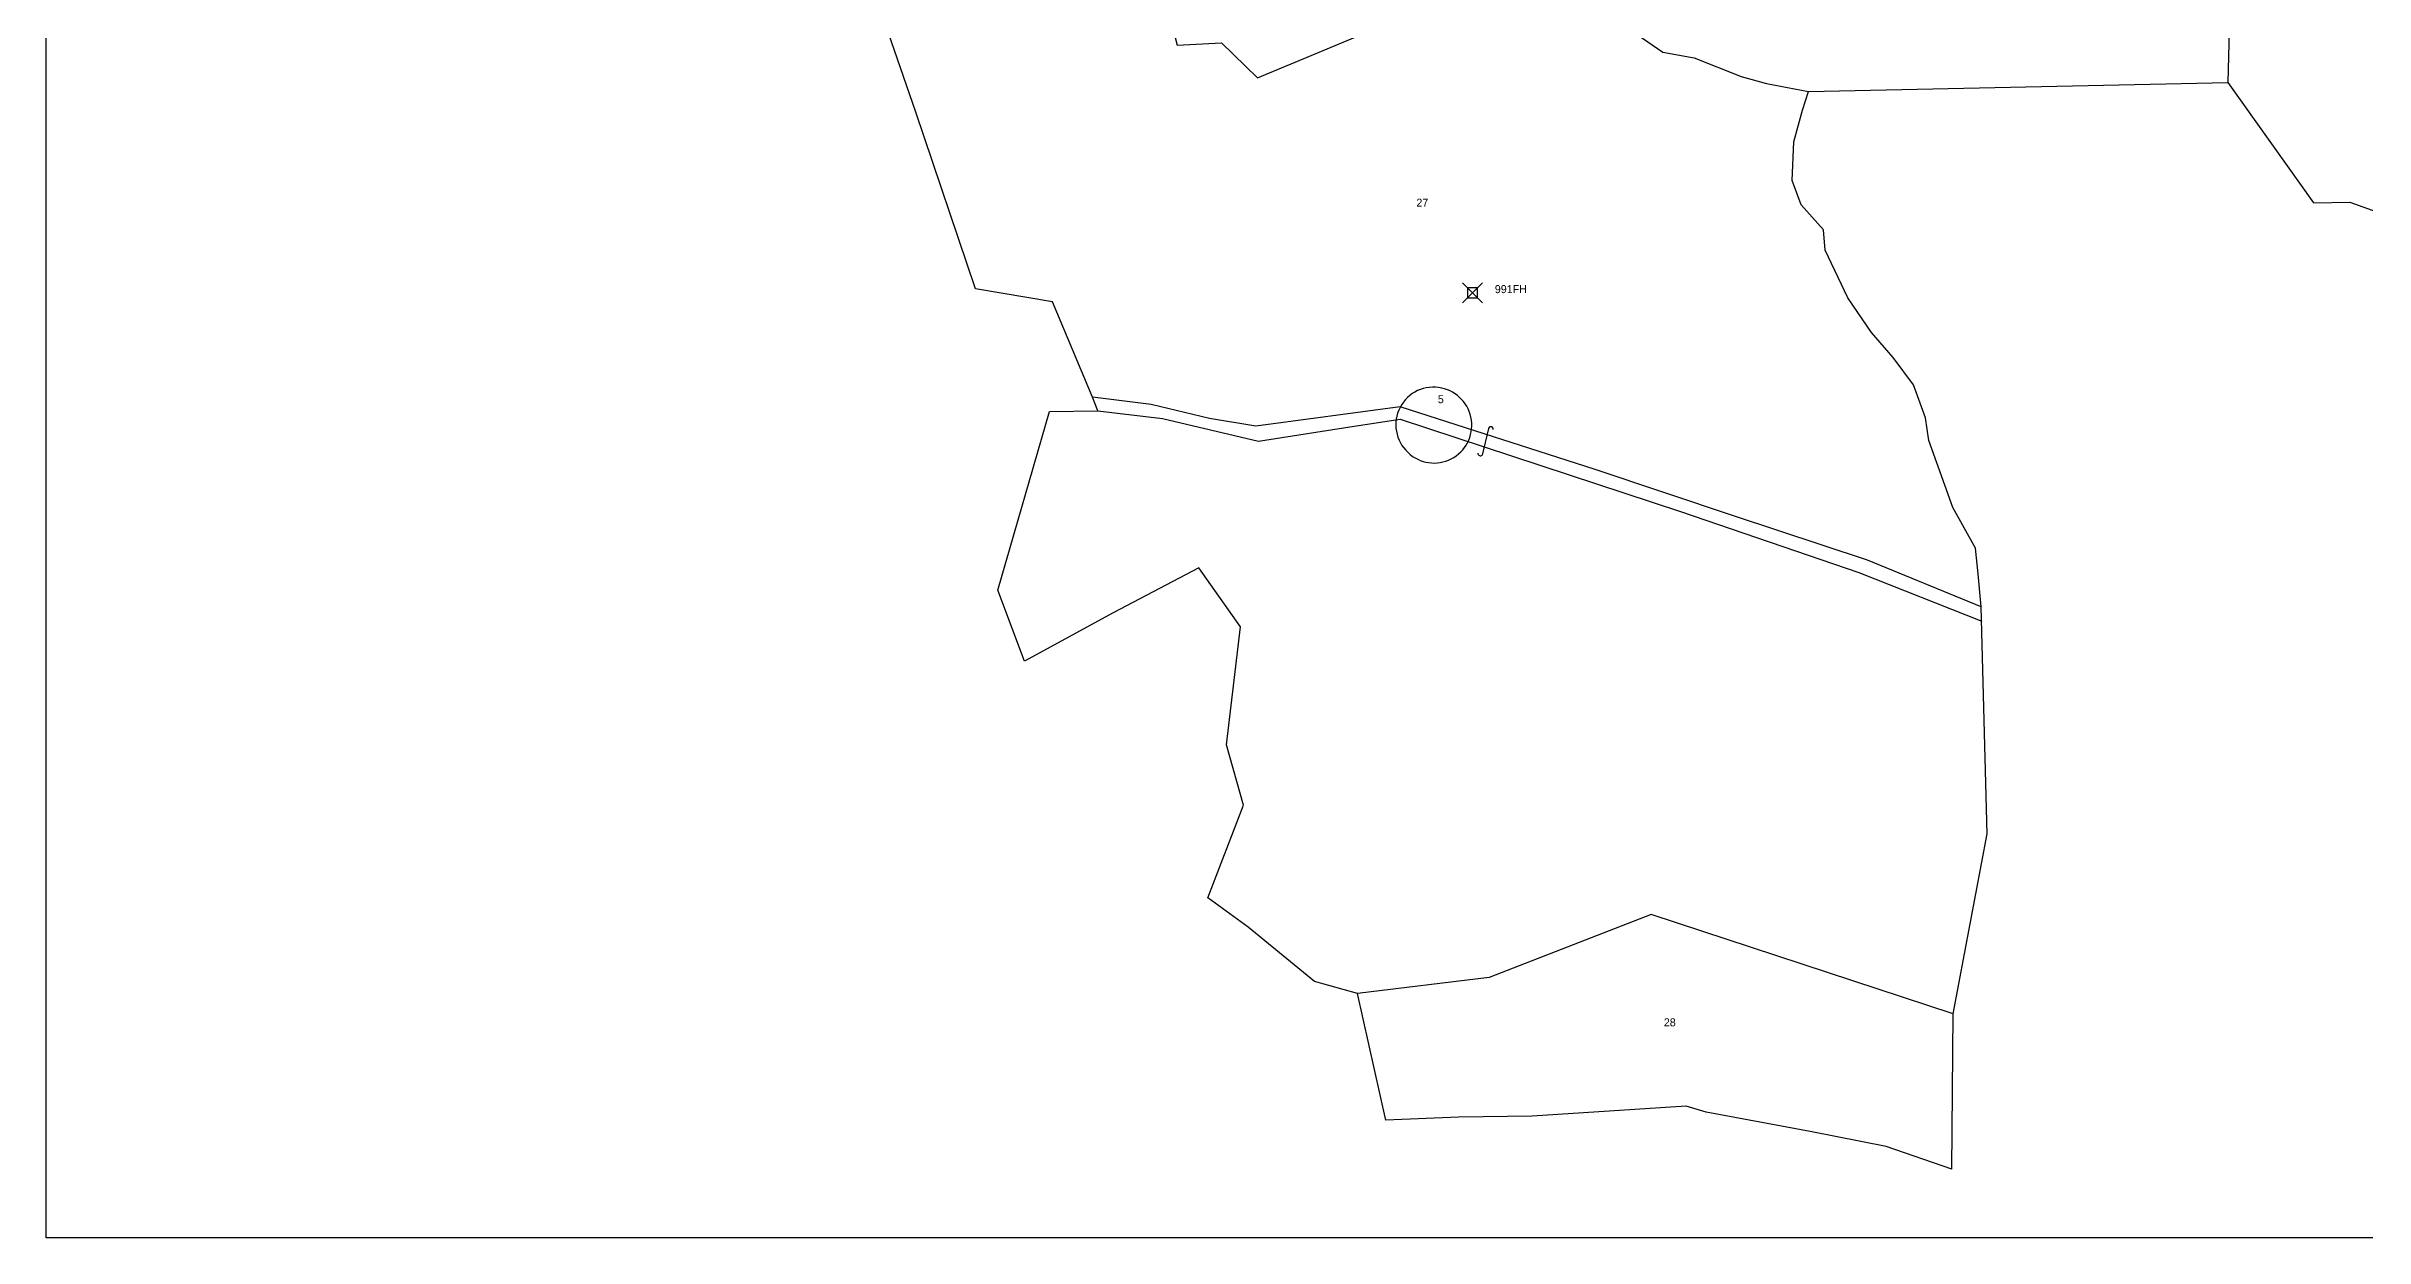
# Model space of a CAD drawing. Extents: x 150031 to 151802, y 177750 to 179518.
# Drawn here: x 150031 to 151190, y 177750 to 178346 of the extents above; entities that cross this region are included whole.
import ezdxf

# ---------------------------------------------------------------- set-up
doc = ezdxf.new("R2010")
doc.units = 0
doc.header["$MEASUREMENT"] = 0
doc.header["$PDMODE"] = 67
doc.header["$PDSIZE"] = 5
for name, color, linetype in [('BORDER-B', 3, 'CONTINUOUS'), ('IMAGE', 7, 'CONTINUOUS'), ('LINK', 4, 'CONTINUOUS'), ('NO', 1, 'CONTINUOUS'), ('PARCEL', 6, 'CONTINUOUS'), ('ROAD', 2, 'CONTINUOUS'), ('TRIG-P', 2, 'CONTINUOUS'), ('TRIG-T', 1, 'CONTINUOUS')]:
    doc.layers.add(name, color=color, linetype=linetype)
picture_1 = doc.add_image_def('image1.tif', size_in_pixel=(8432, 8416))

msp = doc.modelspace()

# ---------------------------------------------------------------- linework, layer by layer
at = {"layer": 'BORDER-B'}
for points in [[(150701, 177809.1), (150686.9, 177872.5), (150665.3, 177878.4), (150632.2, 177905.5), (150612, 177920.3), (150629.8, 177966.6), (150621.4, 177996.6), (150628.3, 178055.7), (150607.6, 178085.2), (150564.7, 178062.6), (150520.4, 178038.5), (150507.1, 178073.9), (150532.9, 178163.2), (150557, 178163.6), (150554.3, 178170.4), (150534.4, 178218.1), (150495.9, 178224.6), (150466.1, 178312.8), (150446.1, 178370.8)], [(150983.9, 177784.6), (150984.6, 177862.2), (151001.6, 177952.2), (150998.7, 178065.6), (150997.1, 178082.2), (150995.8, 178095), (150984.5, 178115.2), (150972.4, 178148.7), (150970.8, 178160), (150964.8, 178176.5), (150954.7, 178190.2), (150943.8, 178202.8), (150932, 178220.1), (150920.7, 178243.9), (150919.9, 178254), (150908.6, 178266.5), (150904.2, 178278.6), (150905, 178298), (150909.4, 178313.8), (150912.4, 178323.2), (151122, 178327.6), (151164.8, 178267.5), (151182.9, 178267.9), (151198.3, 178262.3)], [(150983.9, 177784.6), (150951.1, 177795.9), (150913.2, 177803.4), (150861.2, 177813.1), (150851.2, 177816.2), (150774.2, 177811.2), (150737.3, 177810.6), (150701, 177809.1)]]:
    msp.add_lwpolyline(points, dxfattribs=at)
at = {"layer": 'LINK'}
msp.add_lwpolyline([(150752.4, 178154.8), (150749.2, 178141.5)], dxfattribs=at)
for centre, radius, start, end in [((150753.5, 178154.5), 1.15, 344.8131, 165.9655), ((150748.3, 178142.4), 1.26, 178.2569, 312.8865)]:
    msp.add_arc(centre, radius, start, end, dxfattribs=at)
at = {"layer": 'PARCEL'}
for points in [[(150577.2, 178421.7), (150596.7, 178346.3), (150618.8, 178347.5), (150636.9, 178330), (150764.2, 178383.1), (150777.2, 178447.7)], [(151123.6, 178393), (151122, 178327.6)], [(150764.2, 178383.1), (150826.6, 178351.6), (150839.5, 178342.8), (150855.2, 178339.9), (150878.6, 178330.6), (150891.4, 178327.1), (150912.4, 178323.2)], [(150984.6, 177862.2), (150833.7, 177911.9), (150752.7, 177880.4), (150686.9, 177872.5)]]:
    msp.add_lwpolyline(points, dxfattribs=at)
for centre, radius, start, end in [((150724.8, 178156.6), 18.8, 77.3205, 227.5539), ((150725.1, 178156.4), 18.9, 226.5267, 78.3477)]:
    msp.add_arc(centre, radius, start, end, dxfattribs=at)
at = {"layer": 'ROAD'}
for points in [[(150998.7, 178065.6), (150941.9, 178088.9), (150874.9, 178111.1), (150805.7, 178134.2), (150708.2, 178165.5), (150636, 178155.9), (150612.9, 178159.8), (150583.7, 178166.8), (150554.3, 178170.4)], [(150557, 178163.6), (150589.4, 178159.8), (150637.3, 178148.5), (150683, 178155.5), (150708.2, 178159.4), (150848.3, 178113.3), (150937.5, 178082.8), (150998.9, 178058.5)]]:
    msp.add_lwpolyline(points, dxfattribs=at)
at = {"layer": 'TRIG-P'}
msp.add_point((150744.3, 178222.5), dxfattribs=at)

# ---------------------------------------------------------------- texts
at = {"layer": 'NO'}
for s, p in [('27', (150716.3, 178265.6)), ('5', (150727, 178167.4)), ('28', (150840, 177856))]:
    msp.add_text(s, height=4, dxfattribs=at).set_placement(p)
at = {"layer": 'TRIG-T'}
msp.add_text('991FH', height=4, dxfattribs=at).set_placement((150755.5, 178222.4))

# ---------------------------------------------------------------- pictures from other files: only their frames are drawn
at = {"layer": 'IMAGE'}
image = msp.add_image(picture_1, insert=(150031.3, 177750.4), size_in_units=(1770.7, 1767.4), dxfattribs=at)
image.dxf.flags = 15

doc.saveas('drawing.dxf')
